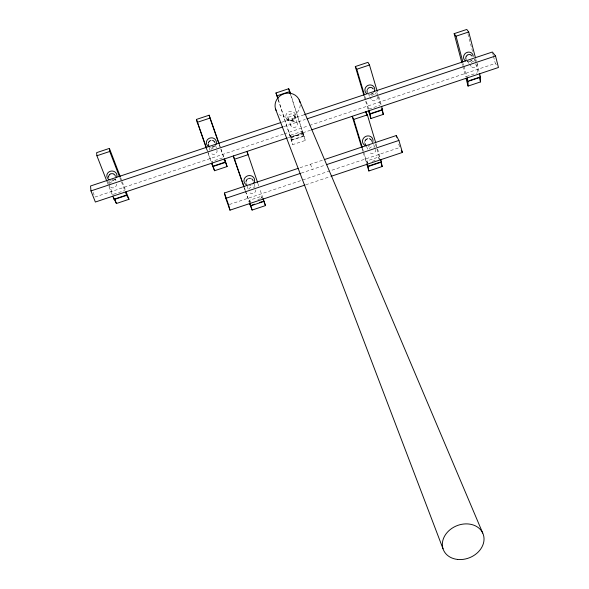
<?xml version="1.0" encoding="UTF-8"?>
<svg xmlns="http://www.w3.org/2000/svg" width="589" height="589" viewBox="0 0 589 589"><rect width="100%" height="100%" fill="white"/><g stroke="black" fill="none" stroke-linecap="round" stroke-linejoin="round"><path stroke-width="0.44" stroke-dasharray="2.94 2.21" d="M373.912 92.569L371.335 94.461L368.707 94.615M472.304 59.85L470.316 61.425L467.725 61.852M115.797 178.946L113.059 180.558L110.349 180.455M215.235 145.785L212.489 147.405L209.817 147.287M252.04 185.064L252.357 184.858M369.929 145.763L368.235 146.212M301.222 173.107L325.459 165.001M229.416 204.501L399.74 147.5L398.495 143.237M250.244 202.307L249.626 200.223L261.369 196.299L261.891 197.83M367.507 163.322L366.807 161.011L378.491 157.094L379.802 159.7M257.849 199.649L262.878 197.97L259.543 188.451M372.358 161.327L375.694 160.208M305.75 184.806L330.134 176.641M281.748 122.24L304.41 114.686M283.545 126.687L305.345 119.412M283.338 134.174L94.925 197.043L92.9 191.948M284.215 133.887L308.636 125.737M309.512 125.442L495.312 63.45L496.358 64.797M113.611 194.245L124.662 190.556M290.627 135.168L301.605 131.509L302.562 133.858L303.269 136.059L292.262 139.733L290.627 135.168L292.262 139.733M368.928 109.039L379.876 105.387M466.481 76.482L477.384 72.845M288.183 137.671L310.867 130.103M291.341 137.362L302.312 133.696L303.269 136.059M291.548 137.539L302.562 133.858M278.244 99.916L292.814 144.6L305.316 140.425L290.966 95.013M300.022 167.732L323.457 159.899M250.98 185.572L249.441 185.837M286.71 119.037C289.361 123.204 296.569 120.377 295.671 115.518M474.491 59.43L475.588 60.903M467.401 61.212L469.028 63.428M469.566 64.172L471.2 66.388M375.355 92.841L376.216 94.395M368.707 94.682L369.546 96.25M369.966 97.03L371.232 99.379M373.581 144.577L374.81 147.007M366.63 146.727L367.838 149.172M366.807 161.011L367.757 162.976M294.161 115.665L297.128 122.983M292.225 118.75L294.007 123.197M310.455 164.243L312.494 169.337M287.94 118.109L290.966 125.781M107.618 180.926L108.619 183.496M108.958 184.35L113.294 195.482M107.095 181.876L112.352 195.364M120.627 177.554L121.945 180.985M122.276 181.839L125.582 190.416M119.839 177.628L121.135 181M121.459 181.846L124.713 190.284M206.805 148.818L207.416 150.548M207.718 151.41L211.392 161.776M206.356 148.384L211.267 162.255M212.872 163.551L212.099 161.379L223.106 157.705L223.791 160.149M219.432 144.607L220.639 148.067M220.941 148.936L223.967 157.58M219.056 144.15L220.573 148.494M220.875 149.356L223.908 158.036M249.626 200.223L250.421 202.52M244.406 187.817L245.304 190.402M245.598 191.263L249.478 202.454M244.221 187.788L245.12 190.38M245.422 191.241L249.316 202.476M257.768 183.26L259.344 187.626M278.214 99.261L292.814 144.6M290.642 94.822L305.316 140.425M301.605 131.509L302.312 133.696M261.369 196.299L262.238 199.053M254.095 183.974L255.17 187.42M362.522 148.229L363.317 150.85M363.582 151.719L367.035 163.072M362.014 148.487L366.52 163.278M247.27 186.257L248.05 188.848M364.208 96.331L368.132 109.473M376.01 143.716L377.313 148.089M377.578 148.965L380.457 158.581M375.421 144.003L376.732 148.362M376.989 149.231L379.861 158.809M378.491 157.094L379.191 159.413M364.9 96.486L368.832 109.672M378.808 96.677L381.4 105.483M376.761 92.149L377.792 95.654M378.05 96.53L380.634 105.298M215.633 145.358L216.325 147.905M463.322 63.664L463.793 65.438M464.029 66.329L466.841 76.96M462.122 63.686L462.586 65.453M462.821 66.336L465.634 76.931M467.931 33.867L472.547 51.552M474.624 59.511L475.551 63.052M475.779 63.936L478.091 72.778M209.272 147.662L209.942 150.217M475.662 58.591L479.365 72.786M492.618 52.885L493.295 55.528M493.516 56.411L495.312 63.45M115.702 179.049L115.915 180.83M109.039 180.72L109.333 183.4M300.235 105.136A12.715 11.913 -22 0 1 292.637 115.967A12.715 11.913 -22 0 1 279.414 114.605M115.496 178.946A5.08 4.668 -2.5 0 1 115.069 179.299M114.612 179.601A5.08 4.668 -2.5 0 1 111.917 180.352M113.147 179.689A3.394 3.114 -2.6 0 1 112.028 179.873M116.276 184.055A3.431 3.144 -2.9 0 1 113.898 187.795A3.431 3.144 -2.9 0 1 109.709 185.866M109.841 183.466A3.431 3.144 -2.9 0 1 114.052 181.81M372.638 93.408A5.014 4.66 -31.1 0 1 368.964 94.424M371.563 93.496A3.35 3.107 -31 0 1 371.217 93.636M377.35 96.603A3.387 3.136 -30.8 0 1 375.038 100.682A3.387 3.136 -30.8 0 1 370.952 98.731M371.688 95.676A3.387 3.136 -30.8 0 1 375.443 94.638M214.852 145.814A5.029 4.683 -12.1 0 1 214.425 146.168M213.962 146.477A5.029 4.683 -12.1 0 1 211.841 147.184M212.703 146.492A3.357 3.129 -12.2 0 1 211.966 146.654M216.921 150.107A3.394 3.159 -12.4 0 1 214.749 154.156A3.394 3.159 -12.4 0 1 210.487 152.256M210.877 149.518A3.394 3.159 -12.4 0 1 214.889 148.185M471.48 60.24A5.043 4.609 -39.7 0 1 470.574 60.903M470.074 61.16A5.043 4.609 -39.7 0 1 467.394 61.602M477.127 63.317A3.401 3.1 -39.4 0 1 474.734 67.426A3.401 3.1 -39.4 0 1 470.751 65.445M471.325 62.662A3.401 3.1 -39.4 0 1 474.962 61.234M247.034 184.04A3.586 3.291 -15.8 0 1 246.555 183.466M255.862 189.872A3.63 3.328 -15.9 0 1 248.83 191.44M248.904 189.231A3.63 3.328 -15.9 0 1 254.603 187.641M368.581 145.778A5.353 4.911 -27.7 0 1 368 145.881M371.747 141.22A3.578 3.276 -27.7 0 1 371.784 141.964M364.812 142.766A3.578 3.276 -27.7 0 1 364.768 142.023M375.848 149.341A3.615 3.313 -27.6 0 1 369.045 151.616M369.237 148.686A3.615 3.313 -27.6 0 1 374.42 147.25M302.974 133.143L290.443 137.325L291.592 140.292L304.174 136.088L302.974 133.143M289.582 120.716A5.014 4.683 -21.8 0 0 295.472 114.487A5.014 4.683 -21.8 0 0 287.101 113A5.014 4.683 -21.8 0 0 289.582 120.716M290.355 120.156A3.343 3.122 -21.8 0 0 294.286 115.996A3.343 3.122 -21.8 0 0 288.691 115.002A3.343 3.122 -21.8 0 0 290.355 120.156M293.278 127.511A3.387 3.151 -21.8 0 0 297.254 123.315A3.387 3.151 -21.8 0 0 291.599 122.313A3.387 3.151 -21.8 0 0 293.278 127.511"/><path stroke-width="0.88" d="M468.064 86.082L468.019 81.392L466.105 78.698L468.064 86.082L480.484 81.937L480.521 77.225L479.593 73.677M304.881 185.093L229.982 210.163L225.801 198.338L300.361 173.394M326.321 164.714L398.908 140.432L402.412 152.448L331.003 176.347M252.092 205.016L254.61 204.177M259.661 202.483L262.186 201.637M368.78 165.951L379.662 162.306M252.114 210.067L249.773 203.301L252.114 210.067L265.484 205.59L263.975 201.423L250.509 205.929L249.611 203.338M366.778 164.132L368.861 170.972L382.173 166.518L380.722 159.45M120.296 176.7L109.399 148.399L96.603 152.661L96.905 155.746L106.764 181.029M206.356 148.384L196.402 119.442L209.147 115.201L219.123 143.745M277.956 99.048L275.976 92.959L288.684 88.725L290.679 94.137M363.943 95.455L355.307 66.55L367.985 62.331L369.487 65.004L377.254 91.398M461.886 62.802L454.148 33.654L466.775 29.45L468.719 31.968L475.433 57.7M96.905 155.746L109.753 151.469L109.399 148.399M197.146 122.372L209.949 118.109L209.147 115.201M275.976 92.959L277.073 95.764L289.84 91.516M355.307 66.55L356.765 69.237L369.487 65.004M454.148 33.654L456.041 36.187L468.719 31.968M280.872 122.534L90.544 185.991L90.956 190.917L95.366 202.027L287.307 137.966M304.41 114.686L492.397 52.009L495.526 55.984L498.456 67.492L311.743 129.808M90.956 190.917L282.676 126.974M307.09 118.831L495.526 55.984M114.752 198.986L125.832 195.29M213.512 166.017L224.549 162.336M371.622 113.235L381.753 109.856M469.448 80.583L478.702 77.498M243.927 186.927L234.348 159.273L248.021 154.708L246.982 151.425L257.577 182.457M361.749 147.618L352.215 116.305L353.753 119.412L367.367 114.87L375.745 142.847M112.683 196.203L116.416 203.499L128.998 199.303L126.237 192.132L126.664 195.349L128.998 199.303M211.576 163.124L214.558 170.729L227.096 166.547L224.571 159.31L227.096 166.547M370.842 118.544L370.15 114.067L368.655 111.225L370.842 118.544L383.306 114.384L381.657 106.359M225.801 198.338L224.387 193.023L298.284 168.314M324.318 159.612L396.25 135.558L398.908 140.432M479.534 75.885L480.521 77.225L468.019 81.392L467.077 77.851M381.922 108.464L382.695 109.878L370.15 114.067L369.097 110.555M401.271 150.328L402.412 152.448M367.367 114.87L365.762 111.785L366.807 115.267M380.685 160.444L381.503 162.078L368.103 166.562L368.861 170.972M365.025 143.473L366.225 145.917M366.91 164.103L368.103 166.562L367.3 163.941M299.227 99.924L482.744 533.104M114.56 198.729L116.416 203.499M109.753 151.469L119.508 176.781M125.361 191.97L126.664 195.349L113.994 199.575L113.81 197.956M275.6 109.201L443.009 548.742M196.402 119.442L206.496 147.957M214.558 170.729L212.003 163.506L212.806 166.591L225.425 162.38L224.21 158.905M224.387 193.023L228.245 203.949M209.949 118.109L218.747 143.282M244.111 186.956L233.377 155.967L234.348 159.273M265.484 205.59L263.092 198.824L263.975 201.423M277.073 95.764L277.927 98.385M288.684 88.725L290.362 93.953M353.753 119.412L362.257 147.353M380.884 162.233L382.173 166.518M356.765 69.237L364.37 94.726M381.871 109.495L383.306 114.384M396.25 135.558L396.743 137.266M228.547 204.788L229.982 210.163M456.041 36.187L462.851 61.897M479.409 77.829L480.484 81.937M208.381 144.268L209.051 146.816M276.086 110.445A12.715 11.913 -22 0 1 283.972 93.806A12.715 11.913 -22 0 1 300.044 102.464M109.215 179.667A5.08 4.668 -2.5 0 1 107.478 173.402A5.08 4.668 -2.5 0 1 114.237 171.532A5.08 4.668 -2.5 0 1 116.475 177.657M108.715 177.495A3.394 3.114 -2.6 0 1 108.641 176.45M108.7 176.104A3.394 3.114 -2.6 0 1 109.134 175.139M109.348 174.852A3.394 3.114 -2.6 0 1 109.606 174.587M109.885 174.351A3.394 3.114 -2.6 0 1 110.526 173.969M110.879 173.829A3.394 3.114 -2.6 0 1 113.471 173.939M113.802 174.101A3.394 3.114 -2.6 0 1 115.378 176.376M366.52 93.423A5.014 4.66 -31.1 0 1 365.821 87.179A5.014 4.66 -31.1 0 1 372.233 85.412A5.014 4.66 -31.1 0 1 374.354 91.266M367.448 92.34A3.35 3.107 -31 0 1 367.094 90.294M367.3 89.602A3.35 3.107 -31 0 1 367.462 89.27M367.897 88.667A3.35 3.107 -31 0 1 368.758 87.952M369.097 87.783A3.35 3.107 -31 0 1 372.8 88.394M373.028 88.659A3.35 3.107 -31 0 1 373.22 88.946M208.182 146.219A5.029 4.683 -12.1 0 1 207.299 139.902A5.029 4.683 -12.1 0 1 213.984 138.422A5.029 4.683 -12.1 0 1 215.854 144.526M208.344 143.215A3.357 3.129 -12.2 0 1 208.675 142.199M208.859 141.89A3.357 3.129 -12.2 0 1 209.088 141.603M209.345 141.338A3.357 3.129 -12.2 0 1 209.625 141.102M209.934 140.896A3.357 3.129 -12.2 0 1 210.987 140.484M212.474 140.476A3.357 3.129 -12.2 0 1 213.505 140.867M213.807 141.073A3.357 3.129 -12.2 0 1 214.536 141.846M214.705 142.155A3.357 3.129 -12.2 0 1 214.845 142.479M465.42 60.895A5.043 4.609 -39.7 0 1 466.157 52.789A5.043 4.609 -39.7 0 1 473.232 56.323M470.994 55.035A3.365 3.078 -39.6 0 1 471.922 56.043M466.127 59.437A3.365 3.078 -39.6 0 1 466.061 56.677M466.23 56.345A3.365 3.078 -39.6 0 1 467.548 55.027M467.88 54.851A3.365 3.078 -39.6 0 1 470.692 54.858M245.827 184.431A5.367 4.933 -15.8 0 1 245.076 177.606A5.367 4.933 -15.8 0 1 252.416 176.361A5.367 4.933 -15.8 0 1 253.697 183.098M246.813 185.012A5.367 4.933 -15.8 0 1 246.298 184.747M246.077 182.075A3.586 3.291 -15.8 0 1 246.298 180.609M246.467 180.263A3.586 3.291 -15.8 0 1 247.189 179.343M247.822 178.872A3.586 3.291 -15.8 0 1 248.183 178.688M248.941 178.438A3.586 3.291 -15.8 0 1 250.531 178.415M251.613 178.828A3.586 3.291 -15.8 0 1 253.123 180.882M366.248 145.8A5.353 4.911 -27.7 0 1 362.743 139.645A5.353 4.911 -27.7 0 1 369.597 136.103A5.353 4.911 -27.7 0 1 372.579 142.523M364.908 141.279A3.578 3.276 -27.7 0 1 365.209 140.565M365.423 140.234A3.578 3.276 -27.7 0 1 365.673 139.924M365.953 139.645A3.578 3.276 -27.7 0 1 366.262 139.394M366.594 139.173A3.578 3.276 -27.7 0 1 367.713 138.732M369.274 138.724A3.578 3.276 -27.7 0 1 370.334 139.144M370.636 139.357A3.578 3.276 -27.7 0 1 371.534 140.521M457.395 559.417A21.381 17.206 -21.9 0 0 483.429 534.9A21.381 17.206 -21.9 0 0 448.737 530.858A21.381 17.206 -21.9 0 0 457.395 559.417"/></g></svg>
